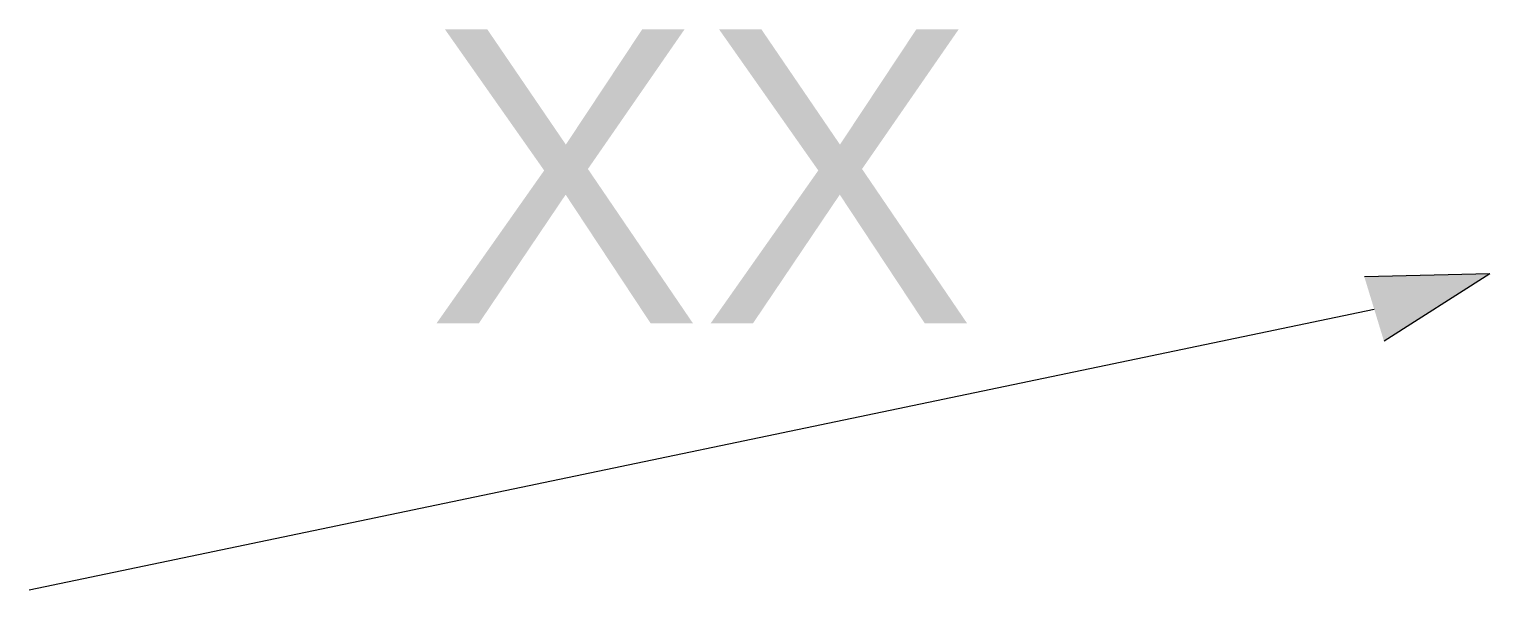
# Model space of a CAD drawing. Header units: metres. Extents: x -3.94 to 3.51, y -0.94 to 1.92.
import ezdxf
from ezdxf.enums import TextEntityAlignment as Align

# ---------------------------------------------------------------- set-up
doc = ezdxf.new("R2010")
doc.units = ezdxf.units.M
doc.styles.add('arial', font='ARIAL.TTF')

msp = doc.modelspace()

# ---------------------------------------------------------------- hatches: boundary and pattern name
h = msp.add_hatch(color=256)
h.paths.add_polyline_path([(3.5104, 0.6678), (2.871, 0.6524), (2.9211, 0.4881)])
h.paths.add_polyline_path([(3.5104, 0.6678), (2.9211, 0.4881), (2.9712, 0.3238)])

# ---------------------------------------------------------------- linework, layer by layer
for p, q in [((3.5104, 0.6678), (2.871, 0.6524)), ((3.5104, 0.6678), (2.9712, 0.3238)), ((-3.9357, -0.944), (2.9211, 0.4881))]:
    msp.add_line(p, q)

# ---------------------------------------------------------------- texts
at = {"style": 'arial'}
msp.add_attdef('XX', text='', height=1.5, dxfattribs=at).set_placement((-0.5083, 1.1662), align=Align.MIDDLE_CENTER)

doc.saveas('drawing.dxf')
